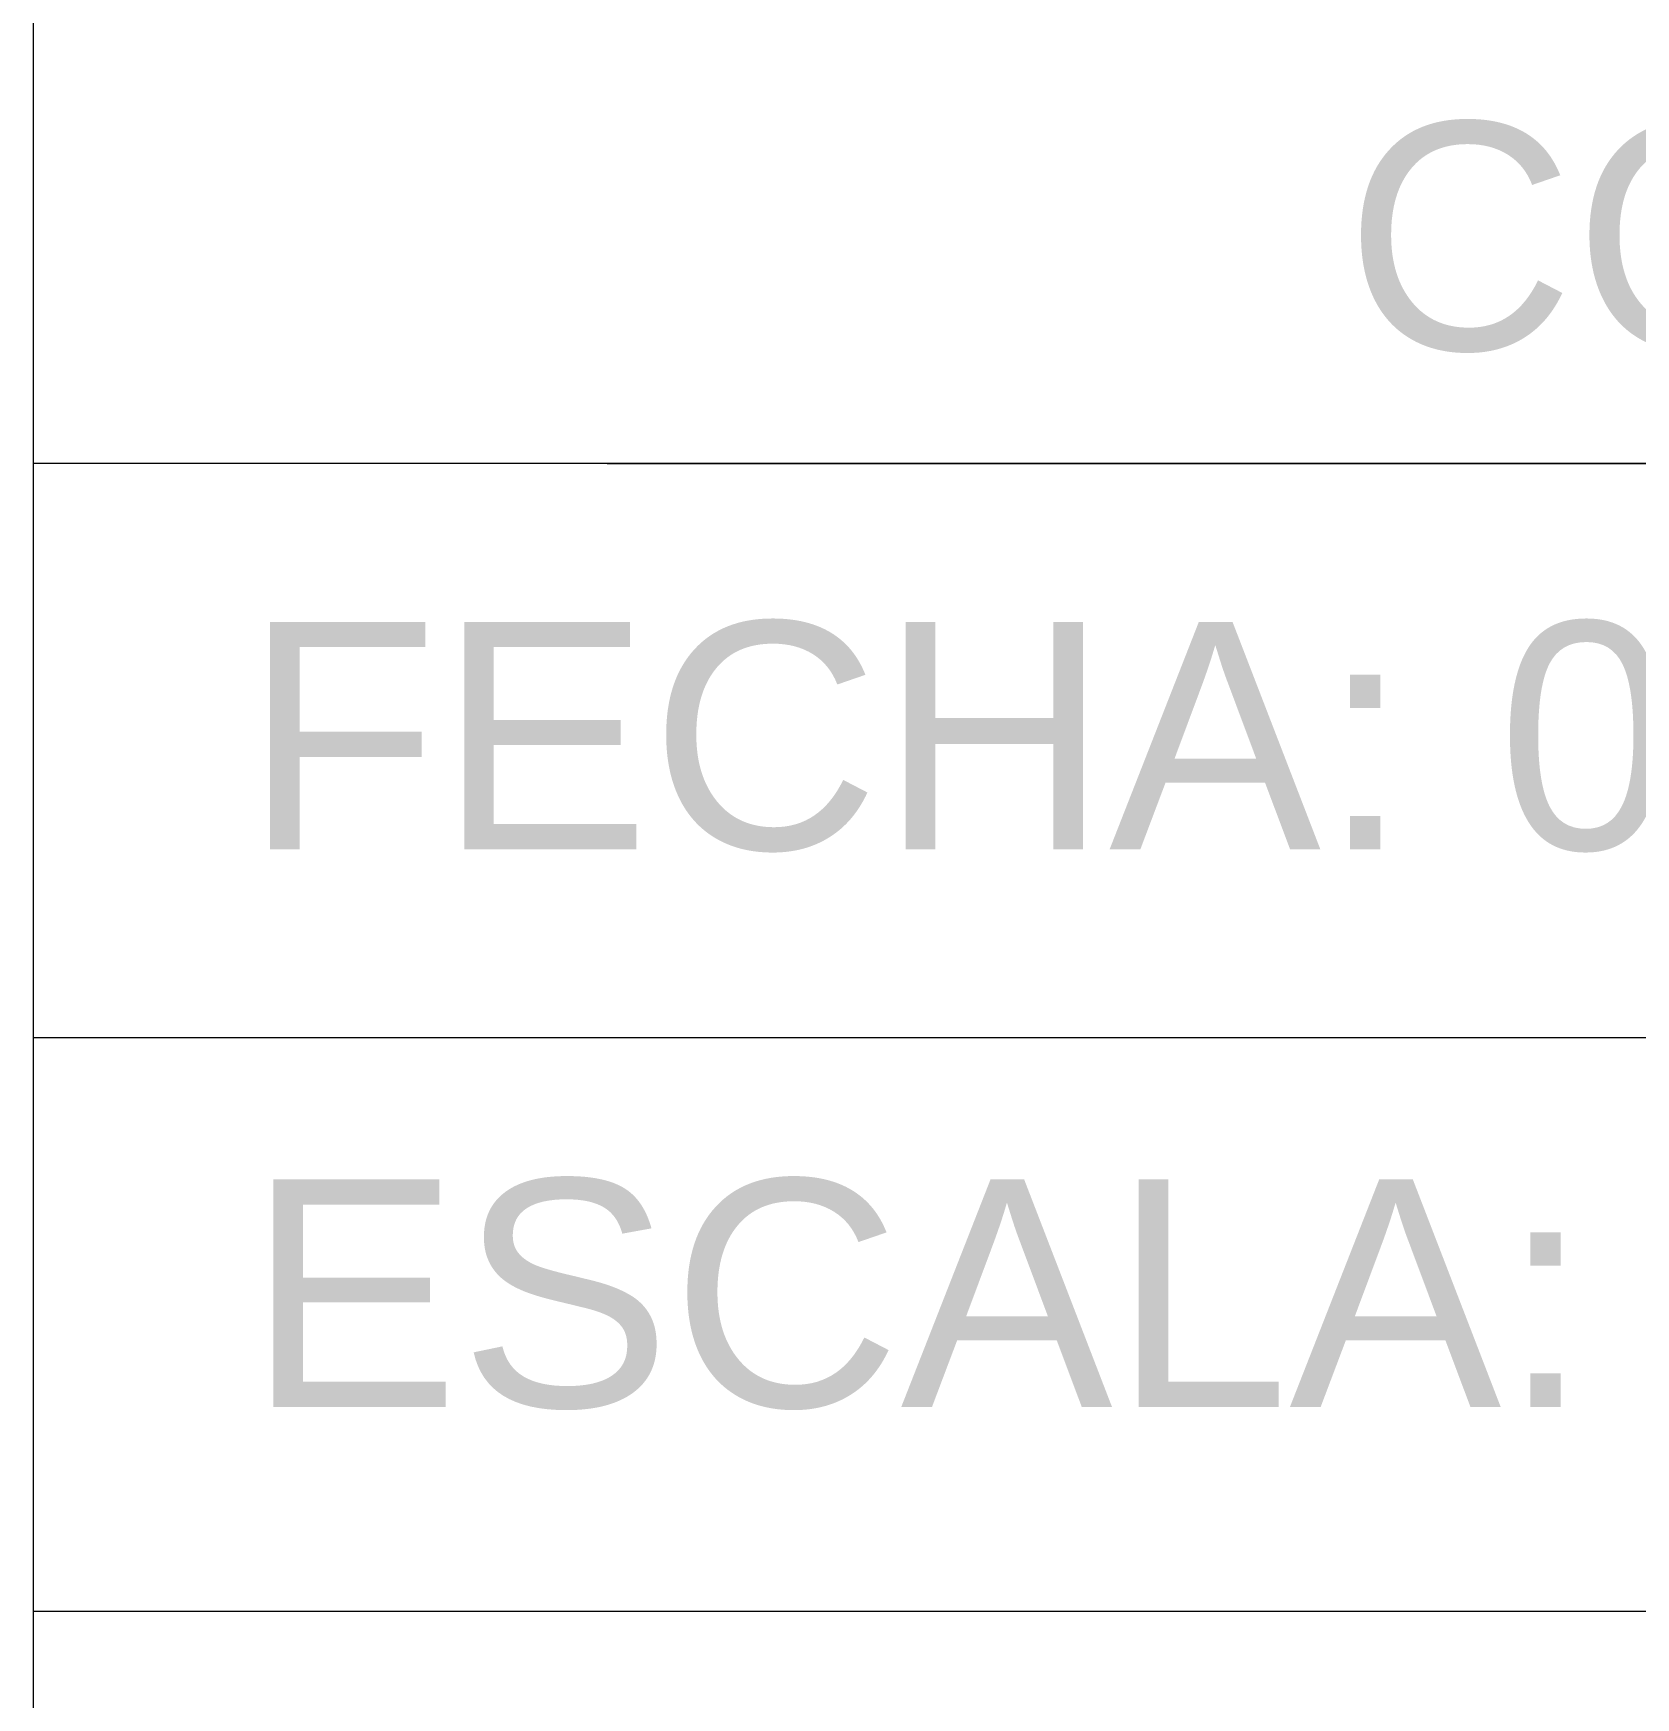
# Model space of a CAD drawing. Header units: millimetres. Extents: x -10 to 320, y -26 to 94.
# Drawn here: x 27.284 to 29.377, y -11.673 to -9.499 of the extents above; entities that cross this region are included whole.
import ezdxf

# ---------------------------------------------------------------- set-up
doc = ezdxf.new("R2010")
doc.units = ezdxf.units.MM
doc.header["$LTSCALE"] = 0.05
for name, color, linetype in [('PDF_0', 7, 'Continuous'), ('PDF_COTAS', 7, 'Continuous'), ('PDF_Text', 7, 'Continuous')]:
    doc.layers.add(name, color=color, linetype=linetype)
doc.styles.add('PDF BaskOldFace', font='arial.ttf')

msp = doc.modelspace()

# ---------------------------------------------------------------- linework, layer by layer
at = {"layer": 'PDF_0', "lineweight": 18}
msp.add_lwpolyline([(39.2819, -8.3104), (39.2819, -7.3113), (27.2843, -7.3113), (27.2843, -14.9644), (39.2819, -14.9644)], close=True, dxfattribs=at)
for points in [[(28.0337, -10.0609), (39.2819, -10.0609), (27.2843, -10.0609)], [(27.2843, -10.8102), (39.2819, -10.8102)], [(27.2843, -11.5595), (39.2819, -11.5595)]]:
    msp.add_lwpolyline(points, dxfattribs=at)
at = {"layer": 'PDF_COTAS', "lineweight": 18}
msp.add_lwpolyline([(27.2843, -7.3113), (27.2843, -12.8105)], dxfattribs=at)

# ---------------------------------------------------------------- texts
at = {"layer": 'PDF_Text', "char_height": 0.297071, "attachment_point": 4, "style": 'PDF BaskOldFace'}
for s, insert in [('COHERTE 2026', (28.9971, -9.7658)), ('FECHA: 07 / 03 / 2026', (27.5595, -10.4182)), ('ESCALA:    INDICADA', (27.5638, -11.1464))]:
    msp.add_mtext(s, dxfattribs=dict(at, insert=insert))

doc.saveas('drawing.dxf')
